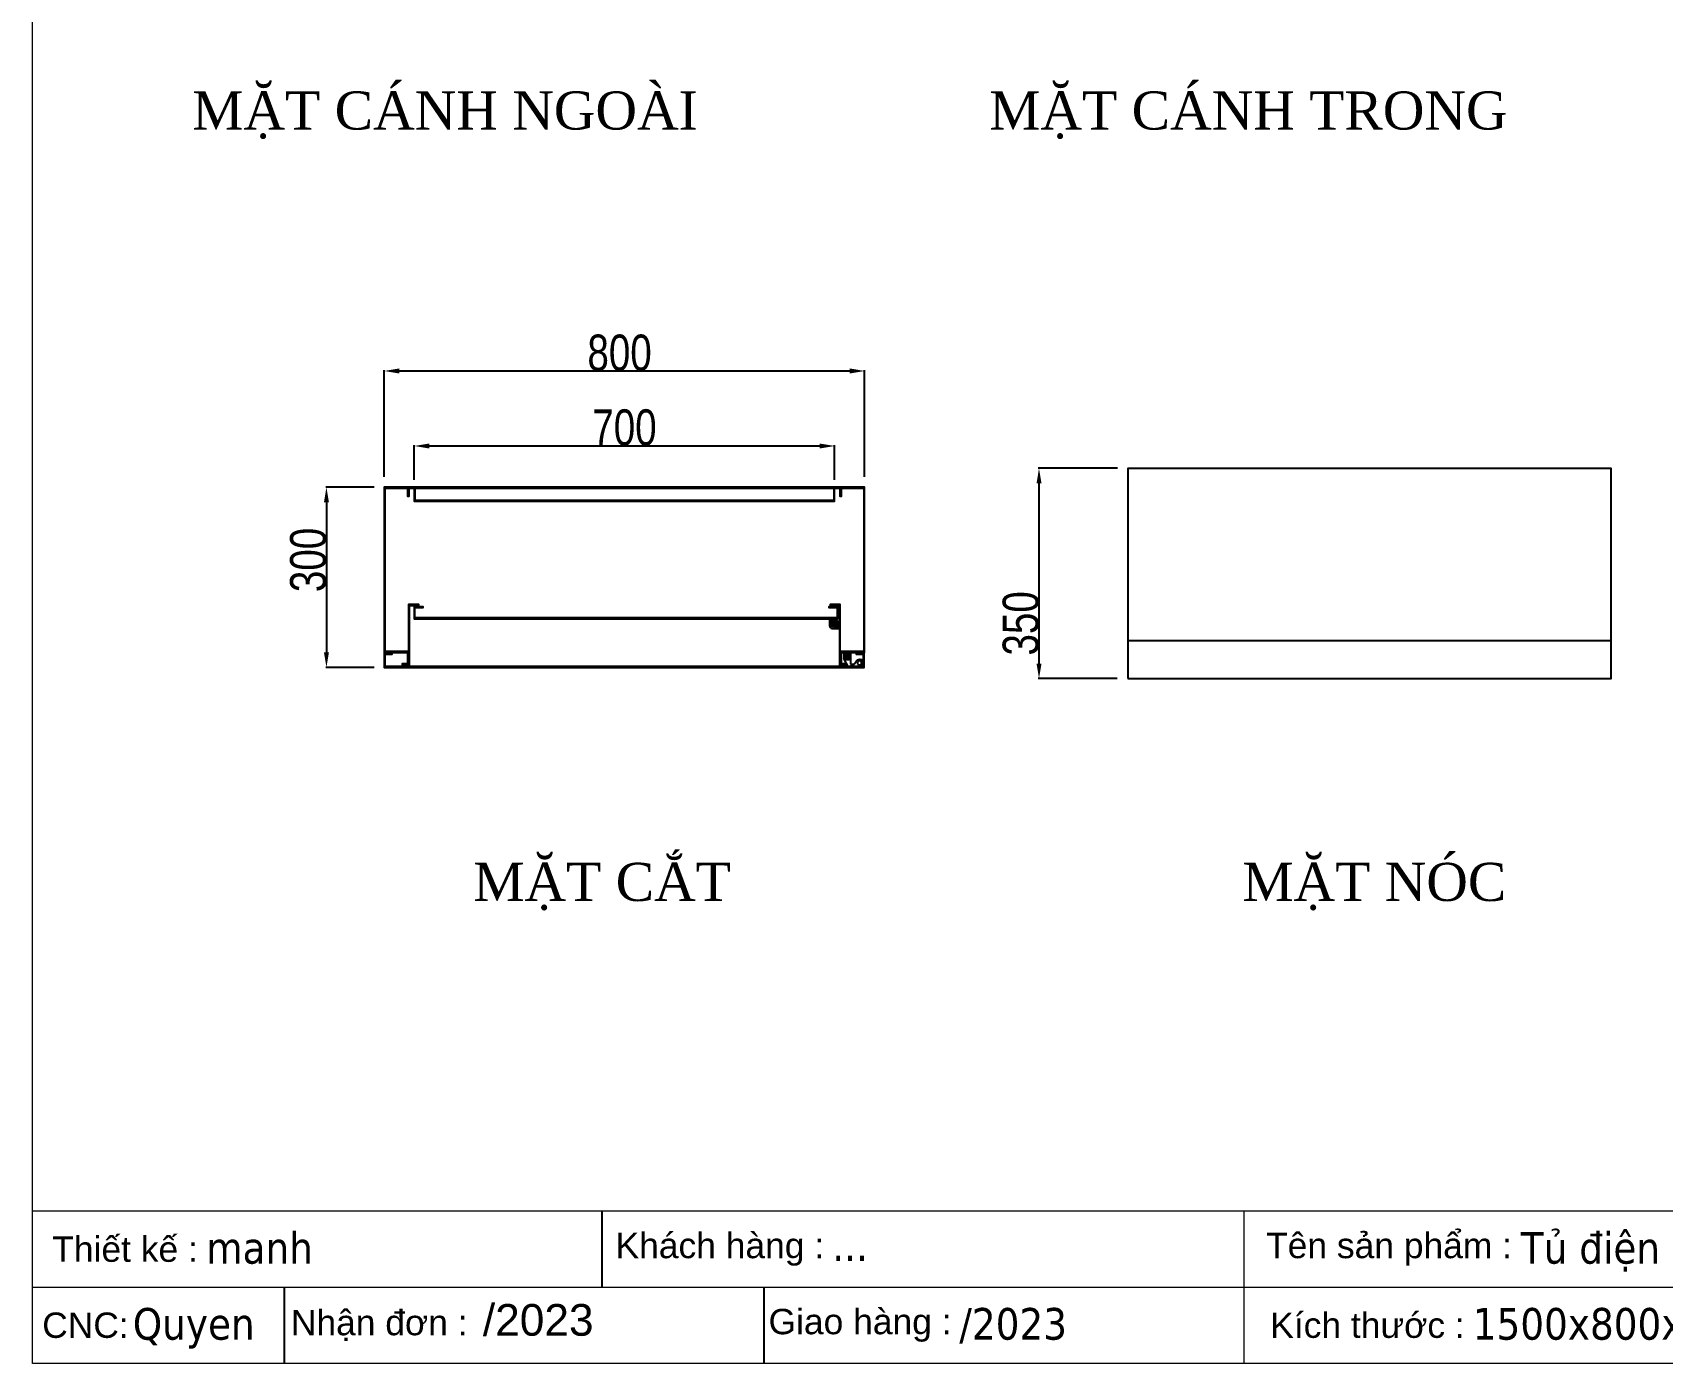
# Model space of a CAD drawing. Header units: inches. Extents: x 21 to 136330, y 8 to 58290.
# Drawn here: x 26800 to 29515, y 11482 to 13698 of the extents above; entities that cross this region are included whole.
import ezdxf
from ezdxf.enums import TextEntityAlignment as Align

# ---------------------------------------------------------------- set-up
doc = ezdxf.new("R2010")
doc.units = ezdxf.units.IN
doc.header["$MEASUREMENT"] = 0
for name, color, linetype in [('0 KHUNG KT01', 7, 'Continuous'), ('1-EMC-ACESS', 4, 'Continuous'), ('@.0.DM. NÉT CHÍNH', 7, 'Continuous'), ('@.0.DM. NÉT CHÍNH @ 1', 7, 'Continuous'), ('@.DM. THIẾT BỊ', 7, 'Continuous')]:
    doc.layers.add(name, color=color, linetype=linetype)
doc.layers.add('0 TĂNG CỨNG', color=7, linetype='Continuous', lineweight=15)
doc.styles.add('ARIAL', font='arial.ttf')
doc.styles.add('roman', font='roman.shx', dxfattribs={"width": 0.8})
doc.styles.add('Tahoma (Input Text)', font='tahoma.ttf')
doc.dimstyles.new('Kích thước Duy Mạnh', dxfattribs={"dimtxt": 30, "dimasz": 25, "dimexe": 1.25, "dimexo": 20, "dimtad": 1, "dimdec": 1, "dimtxsty": 'roman', "dimcen": 2.5, "dimclrd": 8, "dimclre": 8, "dimclrt": 2, "dimadec": 0, "dimazin": 0, "dimtfac": 1, "dimtdec": 1, "dimtix": 1, "dimtmove": 0, "dimatfit": 3, "dimfxl": 1, "dimtfillclr": 1, "dimarcsym": 0})

# ---------------------------------------------------------------- blocks, each defined once
blk = doc.blocks.new('KHUNG KT1')
at = {"color": 7}
for p, q in [((7128, -4752), (0, -4752)), ((2294.1, -4752), (2294.1, -5040)), ((4848, -4896), (0, -4896))]:
    blk.add_line(p, q, dxfattribs=at)
blk.add_lwpolyline([(0, 0), (7128, 0), (7128, -5040), (0, -5040)], close=True, dxfattribs=at)
at = {"layer": '0 KHUNG KT01'}
for p, q in [((1077.9, -4752), (1077.9, -4896)), ((476.3, -4896), (476.3, -5040)), ((1385.1, -4896), (1385.1, -5040))]:
    blk.add_line(p, q, dxfattribs=at)
at = {"color": 2, "char_height": 48, "width": 2202.321, "attachment_point": 4, "style": 'ARIAL'}
for s, insert in [('  Tên sản phẩm :', (2299.1, -4824)), ('  Thiết kế :', (0, -4824)), ('  Khách hàng :', (1066.9, -4824)), ('  Nhận đơn :', (451.9, -4968)), ('  Giao hàng :', (1356.7, -4968)), ('CNC:', (18.2, -4968)), ('  Kích thước :', (2307, -4968))]:
    blk.add_mtext(s, dxfattribs=dict(at, insert=insert))
at = {"color": 1, "style": 'Tahoma (Input Text)', "flags": 8}
for tag, p in [('#01', (328.9, -4851.1)), ('#03', (1514.7, -4846.3)), ('#05', (2819, -4851.1)), ('#07', (4424, -4851.1)), ('#09', (5172.9, -4851.1)), ('#02', (189.8, -4995.1)), ('#04', (1755.3, -4995.1)), ('#06', (2727.8, -4995.1)), ('#08', (4382.7, -4995.1)), ('#10', (5172.9, -4995.1))]:
    blk.add_attdef(tag, p, '', height=60, dxfattribs=at)
blk.add_attdef('#11', text='', height=60, dxfattribs=at).set_placement((6996, -4961.6), align=Align.CENTER)
at = {"layer": '0 TĂNG CỨNG', "color": 1, "style": 'ARIAL'}
blk.add_attdef('#12', (852.8, -4987.6), '', height=60, dxfattribs=at)
blk = doc.blocks.new('*D1213')
at = {"layer": '@.0.DM. NÉT CHÍNH', "color": 8, "lineweight": -2, "transparency": 16777216}
for p, q in [((27368.9, 12941.3), (27288.3, 12941.3)), ((27368.9, 12641.3), (27288.3, 12641.3))]:
    blk.add_line(p, q, dxfattribs=at)
at = {"layer": '@.0.DM. NÉT CHÍNH', "lineweight": -2, "transparency": 16777216}
blk.add_line((27289.5, 12916.3), (27289.5, 12666.3), dxfattribs=at)
at = {"layer": '@.0.DM. NÉT CHÍNH', "transparency": 16777216}
for points in [[(27285.4, 12916.3), (27293.7, 12916.3), (27289.5, 12941.3)], [(27285.4, 12666.3), (27293.7, 12666.3), (27289.5, 12641.3)]]:
    blk.add_solid(points, dxfattribs=at)
at = {"layer": 'Defpoints', "color": 0, "transparency": 16777216}
for p in [(27388.9, 12941.3), (27289.5, 12641.3), (27388.9, 12641.3)]:
    blk.add_point(p, dxfattribs=at)
at = {"layer": '@.0.DM. NÉT CHÍNH', "color": 2, "transparency": 16777216, "insert": (27228.9, 12766.6), "char_height": 60, "attachment_point": 1, "rotation": 90, "style": 'roman'}
blk.add_mtext('300', dxfattribs=at)
blk = doc.blocks.new('*D1214')
at = {"layer": '@.0.DM. NÉT CHÍNH', "color": 8, "lineweight": -2, "transparency": 16777216}
for p, q in [((27385.9, 12958.3), (27385.9, 13136.1)), ((28185.9, 12958.3), (28185.9, 13136.1))]:
    blk.add_line(p, q, dxfattribs=at)
at = {"layer": '@.0.DM. NÉT CHÍNH', "lineweight": -2, "transparency": 16777216}
blk.add_line((27410.9, 13134.8), (28160.9, 13134.8), dxfattribs=at)
at = {"layer": '@.0.DM. NÉT CHÍNH', "transparency": 16777216}
for points in [[(27410.9, 13139), (27410.9, 13130.6), (27385.9, 13134.8)], [(28160.9, 13139), (28160.9, 13130.6), (28185.9, 13134.8)]]:
    blk.add_solid(points, dxfattribs=at)
at = {"layer": 'Defpoints', "color": 0, "transparency": 16777216}
for p in [(28185.9, 13134.8), (27385.9, 12938.3), (28185.9, 12938.3)]:
    blk.add_point(p, dxfattribs=at)
at = {"layer": '@.0.DM. NÉT CHÍNH', "color": 2, "transparency": 16777216, "insert": (27724.2, 13195.4), "char_height": 60, "attachment_point": 1, "style": 'roman'}
blk.add_mtext('800', dxfattribs=at)
blk = doc.blocks.new('*D1230')
at = {"layer": '@.0.DM. NÉT CHÍNH', "color": 8, "lineweight": -2, "transparency": 16777216}
for p, q in [((28607.3, 12972.7), (28475.1, 12972.7)), ((28606.3, 12622.7), (28475.1, 12622.7))]:
    blk.add_line(p, q, dxfattribs=at)
at = {"layer": '@.0.DM. NÉT CHÍNH', "lineweight": -2, "transparency": 16777216}
blk.add_line((28476.3, 12647.7), (28476.3, 12947.7), dxfattribs=at)
at = {"layer": '@.0.DM. NÉT CHÍNH', "transparency": 16777216}
for points in [[(28472.2, 12947.7), (28480.5, 12947.7), (28476.3, 12972.7)], [(28472.2, 12647.7), (28480.5, 12647.7), (28476.3, 12622.7)]]:
    blk.add_solid(points, dxfattribs=at)
at = {"layer": 'Defpoints', "color": 0, "transparency": 16777216}
for p in [(28476.3, 12972.7), (28627.3, 12972.7), (28626.3, 12622.7)]:
    blk.add_point(p, dxfattribs=at)
at = {"layer": '@.0.DM. NÉT CHÍNH', "color": 2, "transparency": 16777216, "insert": (28415.7, 12661), "char_height": 60, "attachment_point": 1, "rotation": 90, "style": 'roman'}
blk.add_mtext('350', dxfattribs=at)
blk = doc.blocks.new('*D1257')
at = {"layer": '@.0.DM. NÉT CHÍNH', "color": 8, "lineweight": -2, "transparency": 16777216}
for p, q in [((27435.9, 12953.7), (27435.9, 13011.1)), ((28135.9, 12953.7), (28135.9, 13011.1))]:
    blk.add_line(p, q, dxfattribs=at)
at = {"layer": '@.0.DM. NÉT CHÍNH', "lineweight": -2, "transparency": 16777216}
blk.add_line((27460.9, 13009.9), (28110.9, 13009.9), dxfattribs=at)
at = {"layer": '@.0.DM. NÉT CHÍNH', "transparency": 16777216}
for points in [[(27460.9, 13014), (27460.9, 13005.7), (27435.9, 13009.9)], [(28110.9, 13014), (28110.9, 13005.7), (28135.9, 13009.9)]]:
    blk.add_solid(points, dxfattribs=at)
at = {"layer": 'Defpoints', "color": 0, "transparency": 16777216}
for p in [(28135.9, 13009.9), (27435.9, 12933.7), (28135.9, 12933.7)]:
    blk.add_point(p, dxfattribs=at)
at = {"layer": '@.0.DM. NÉT CHÍNH', "color": 2, "transparency": 16777216, "insert": (27785.9, 13040.5), "char_height": 60, "attachment_point": 5, "style": 'roman'}
blk.add_mtext('700', dxfattribs=at)
blk = doc.blocks.new('HL011-1-4')
h = blk.add_hatch()
h.set_pattern_fill('ANSI31', color=2, scale=0.5, style=0)
h.set_pattern_definition([(45, (0, 0), (-1.12253, 1.12253), [])])
h.paths.add_polyline_path([(2.5, 0), (8.5, 0), (8.5, 12), (2.5, 12)])
at = {"color": 1}
for p, q in [((7, 23.5), (0, 10)), ((0, 0), (0, 10)), ((11, 0), (0, 0)), ((7, 23.5), (26, 23.5)), ((11, 0), (11, 19.5)), ((11, 19.5), (17, 19.5)), ((17, 19.5), (21.2, 13.9))]:
    blk.add_line(p, q, dxfattribs=at)
at = {"color": 2}
blk.add_lwpolyline([(2.5, 0), (2.5, 12), (8.5, 12), (8.5, 0)], dxfattribs=at)
at = {"color": 1}
blk.add_lwpolyline([(5.7, 21), (3, 21), (3, 23.5), (7, 23.5)], dxfattribs=at)
blk.add_circle((26, 17.5), 3.5, dxfattribs=at)
blk.add_arc((26, 17.5), 6, 216.8699, 90, dxfattribs=at)
blk = doc.blocks.new('BL012')
at = {"layer": '@.DM. THIẾT BỊ'}
h = blk.add_hatch(dxfattribs=at)
h.set_pattern_fill('ANSI31', color=2, scale=0.5, angle=90, style=0)
h.set_pattern_definition([(135, (23302.7808, 85186.7055), (1.122532015, 1.122532015), [])])
edge = h.paths.add_edge_path()
edge.add_line((-3, 0), (-3, 6))
edge.add_arc((-2, 6), 1, 90, 180, ccw=False)
edge.add_line((-2, 7), (2, 7))
edge.add_arc((2, 6), 1, 0, 90, ccw=False)
edge.add_line((3, 6), (3, 0))
edge.add_line((3, 0), (-3, 0))
at = {"layer": '@.DM. THIẾT BỊ', "color": 8}
for p, q in [((-0.7, 10.5), (0.7, 10.5)), ((0, 11.2), (0, 9.7))]:
    blk.add_line(p, q, dxfattribs=at)
at = {"layer": '@.DM. THIẾT BỊ', "color": 1}
blk.add_lwpolyline([(-6, 10.5), (-6, 0), (6, 0), (6, 10.5)], dxfattribs=at)
at = {"layer": '@.DM. THIẾT BỊ', "color": 2}
blk.add_lwpolyline([(-3, 0), (-3, 6, -0.414214), (-2, 7), (2, 7, -0.414214), (3, 6), (3, 0)], format="xyb", close=True, dxfattribs=at)
at = {"layer": '@.DM. THIẾT BỊ', "color": 1}
blk.add_circle((0, 10.5), 3, dxfattribs=at)
blk.add_circle((0, 10.5), 3, dxfattribs=at)
for start, end in [(0, 180), (300, 240)]:
    blk.add_arc((0, 10.5), 6, start, end, dxfattribs=at)

msp = doc.modelspace()

# ---------------------------------------------------------------- linework, layer by layer
at = {"layer": '@.0.DM. NÉT CHÍNH'}
for points in [[(28624.3387, 12622.692), (29429.3387, 12622.692), (29429.3387, 12972.6944), (28624.3387, 12972.6944)], [(27424.3997, 12647.7883), (27425.8997, 12647.7883), (27425.8997, 12667.7883), (27387.3997, 12667.7883), (27387.3997, 12939.7883), (27424.3997, 12939.7883), (27424.3997, 12926.2883), (27425.8997, 12926.2883), (27425.8997, 12941.2883), (27385.8997, 12941.2883), (27385.8997, 12666.2883), (27424.3997, 12666.2883)], [(27427.3997, 12939.7883), (28144.3997, 12939.7883), (28144.3997, 12926.2883), (28145.8997, 12926.2883), (28145.8997, 12941.2883), (27425.8997, 12941.2883), (27425.8997, 12926.2883), (27427.3997, 12926.2883)], [(28135.8997, 12939.7883), (28134.3997, 12939.7883), (28134.3997, 12919.2883), (27437.3997, 12919.2883), (27437.3997, 12939.7883), (27435.8997, 12939.7883), (27435.8997, 12917.7883), (28135.8997, 12917.7883)], [(28147.3997, 12666.2883), (28185.8997, 12666.2883), (28185.8997, 12941.2883), (28145.8997, 12941.2883), (28145.8997, 12926.2883), (28147.3997, 12926.2883), (28147.3997, 12939.7883), (28184.3997, 12939.7883), (28184.3997, 12667.7883), (28145.8997, 12667.7883), (28145.8997, 12647.7883), (28147.3997, 12647.7883)], [(27426.3997, 12647.2883), (27415.8997, 12647.2883), (27415.8997, 12645.7883), (27427.8997, 12645.7883), (27427.8997, 12744.2883), (27443.3997, 12744.2883), (27443.3997, 12745.7883), (27426.3997, 12745.7883)], [(27435.3997, 12742.2883), (27435.3997, 12722.2883), (28141.3997, 12722.2883), (28141.3997, 12742.2883), (28126.3997, 12742.2883), (28126.3997, 12740.7883), (28139.8997, 12740.7883), (28139.8997, 12723.7883), (27436.8997, 12723.7883), (27436.8997, 12740.7883), (27450.3997, 12740.7883), (27450.3997, 12742.2883)], [(28128.3997, 12744.2883), (28143.8997, 12744.2883), (28143.8997, 12645.7883), (28155.8997, 12645.7883), (28155.8997, 12647.2883), (28145.3997, 12647.2883), (28145.3997, 12745.7883), (28128.3997, 12745.7883)], [(28624.3387, 12622.692), (29429.3387, 12622.692), (29429.3387, 12685.2517), (28624.3387, 12685.2517)], [(28184.8997, 12664.7883), (28171.8997, 12664.7883), (28171.8997, 12663.2883), (28183.3997, 12663.2883), (28183.3997, 12642.7883), (27387.3997, 12642.7883), (27387.3997, 12663.2883), (27398.8997, 12663.2883), (27398.8997, 12664.7883), (27385.8997, 12664.7883), (27385.8997, 12641.2883), (28184.8997, 12641.2883)]]:
    msp.add_lwpolyline(points, close=True, dxfattribs=at)

# ---------------------------------------------------------------- block references
at = {"color": 8}
for p, rotation in [((28133.3997, 12722.2883), 180), ((28143.8997, 12711.7883), 90)]:
    msp.add_blockref('BL012', p, dxfattribs=dict(at, rotation=rotation))
at = {"color": 7, "xscale": -1, "rotation": 180}
msp.add_blockref('HL011-1-4', (28151.3997, 12666.2883), dxfattribs=at)
at = {"layer": '0 TĂNG CỨNG', "color": 1}
ref = msp.add_blockref('KHUNG KT1', (26800.1213, 15914.0381), dxfattribs=dict(at, xscale=0.8792977987369557, yscale=0.8792977987369557, zscale=0.8792977987369557))
ref.add_attrib('#12', '/2023', (27550.03, 11528.4475), dxfattribs={"color": 1, "height": 52.75787, "style": 'ARIAL'})
ref.add_attrib('#01', 'manh', (27089.3473, 11648.5113), dxfattribs={"layer": '0', "color": 1, "height": 52.75787, "style": 'Tahoma (Input Text)'})
ref.add_attrib('#03', '...', (28132.0098, 11652.6762), dxfattribs={"layer": '0', "color": 1, "height": 52.75787, "style": 'Tahoma (Input Text)'})
ref.add_attrib('#04', '/2023', (28343.5553, 11521.8924), dxfattribs={"layer": '0', "color": 1, "height": 52.75787, "style": 'Tahoma (Input Text)'})
ref.add_attrib('#05', 'Tủ điện ngoài troi', (29278.8698, 11648.5113), dxfattribs={"layer": '0', "color": 1, "height": 52.757868, "style": 'Tahoma (Input Text)'})
ref.add_attrib('#06', '1500x800x300', (29198.7069, 11521.8924), dxfattribs={"layer": '0', "color": 1, "height": 52.757868, "style": 'Tahoma (Input Text)'})
ref.add_attrib('#02', 'Quyen', (26966.9999, 11521.8924), dxfattribs={"layer": '0', "color": 1, "height": 52.75787, "style": 'Tahoma (Input Text)'})

# ---------------------------------------------------------------- texts
at = {"layer": '1-EMC-ACESS', "color": 1, "linetype": 'ByBlock', "lineweight": -2, "char_height": 63.504, "width": 972.626469, "attachment_point": 2, "style": 'ARIAL'}
for s, insert in [('{\\fTimes New Roman|b0|i0|c0|p18;\\C7;MẶT CÁNH NGOÀI}', (27487.0453, 13600.3297)), ('{\\fTimes New Roman|b0|i0|c0|p18;\\C7;MẶT CÁNH TRONG}', (28825.121, 13600.3297)), ('{\\fTimes New Roman|b0|i0|c0|p18;\\C7;MẶT CẮT}', (27748.6178, 12315.894)), ('{\\fTimes New Roman|b0|i0|c0|p18;\\C7;MẶT NÓC}', (29034.7678, 12315.894))]:
    msp.add_mtext(s, dxfattribs=dict(at, insert=insert))

# ---------------------------------------------------------------- dimensions: what is measured, and where the dimension line sits
at = {"layer": '@.0.DM. NÉT CHÍNH @ 1'}
for base, p1, p2, angle, picture, middle in [((28185.8997, 13134.814), (27385.8997, 12938.2883), (28185.8997, 12938.2883), 180, '*D1214', (27785.8997, 13134.814)), ((28476.3387, 12972.6944), (28626.3387, 12622.692), (28627.3387, 12972.6944), 270, '*D1230', (28476.3387, 12722.6932)), ((27289.5316, 12641.2883), (27388.8997, 12941.2883), (27388.8997, 12641.2883), 90, '*D1213', (27289.5316, 12828.2711))]:
    dim = msp.add_linear_dim(base=base, p1=p1, p2=p2, angle=angle, dimstyle='Kích thước Duy Mạnh', override={"dimscale": 1, "dimtxt": 60, "dimdec": 0, "dimclrd": 256, "dimtdec": 0, "dimtix": 1, "dimtofl": 0, "dimtmove": 0, "dimatfit": 1}, dxfattribs=at)
    dim.commit()
    dim.dimension.update_dxf_attribs({"geometry": picture, "text_midpoint": middle, "dimtype": 128})
at = {"layer": '@.0.DM. NÉT CHÍNH @ 1', "color": 6}
dim = msp.add_linear_dim(base=(28135.8997, 13009.8803), p1=(27435.8997, 12933.6711), p2=(28135.8997, 12933.6711), dimstyle='Kích thước Duy Mạnh', override={"dimscale": 1, "dimtxt": 60, "dimdec": 0, "dimclrd": 256, "dimtdec": 0, "dimtix": 1, "dimtofl": 1, "dimtmove": 0, "dimatfit": 3}, dxfattribs=at)
dim.commit()
dim.dimension.update_dxf_attribs({"geometry": '*D1257', "text_midpoint": (27785.8997, 13040.5053)})

doc.saveas('drawing.dxf')
